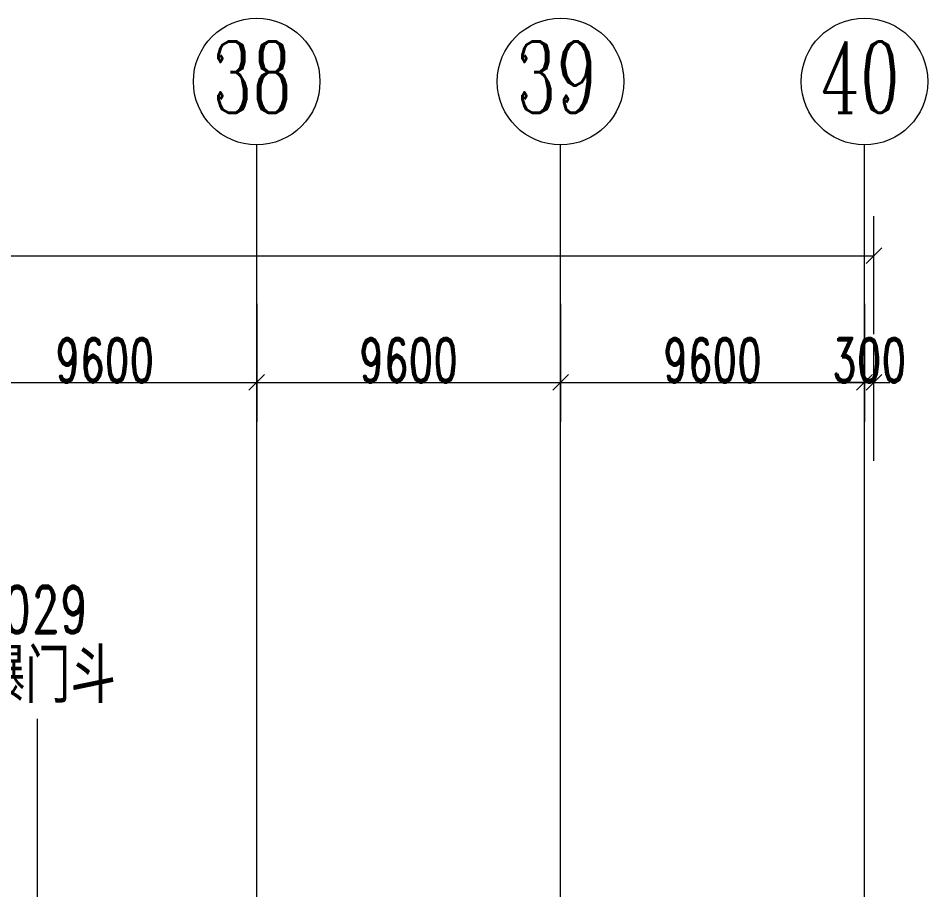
# Model space of a CAD drawing. Header units: millimetres. Extents: x -150677 to 326800, y -31706 to 192400.
# Drawn here: x 266067 to 294800, y 160879 to 188400 of the extents above; entities that cross this region are included whole.
import ezdxf

# ---------------------------------------------------------------- set-up
doc = ezdxf.new("R2010")
doc.units = ezdxf.units.MM
doc.linetypes.add('X-HLP3-AR-F3-LAY-03-001$0$轴网线', pattern=[22.04, 18.38, -1.83, 0, -1.83])
doc.layers.get('0').update_dxf_attribs({"color": 8})
doc.layers.get('Defpoints').update_dxf_attribs({"color": 8})
for name, color, linetype, lineweight in [('X-HLP3-AR-F3-LAY-03-001$0$A-ANNO-DIMS', 8, 'Continuous', 9), ('X-HLP3-AR-F3-LAY-03-001$0$A-AREA-IDEN', 8, 'Continuous', 9), ('X-HLP3-AR-F3-LAY-03-001$0$S-GRID', 8, 'Continuous', 9), ('X-HLP3-AR-F3-LAY-03-001$0$S-GRID-IDEN', 8, 'Continuous', 9)]:
    doc.layers.add(name, color=color, linetype=linetype, lineweight=lineweight)
doc.styles.add('X-HLP3-AR-F3-LAY-03-001$0$RomanC_1', font='romanc__.ttf', dxfattribs={"width": 0.65, "height": 2250})
doc.styles.add('X-HLP3-AR-F3-LAY-03-001$0$RomanD', font='romand__.ttf', dxfattribs={"width": 0.7, "height": 1500})
doc.styles.add('X-HLP3-AR-F3-LAY-03-001$0$RomanD_3', font='romand__.ttf', dxfattribs={"width": 0.65, "height": 1400})
doc.styles.add('X-HLP3-AR-F3-LAY-03-001$0$仿宋_1', font='simfang.ttf', dxfattribs={"width": 0.7, "height": 1500})
doc.dimstyles.new('X-HLP3-AR-F3-LAY-03-001$0$第一_二道尺寸线', dxfattribs={"dimscale": 304.8, "dimtxt": 1405.004626, "dimasz": 1.64042, "dimexe": 4.10105, "dimexo": 0.0625, "dimgap": 0, "dimtad": 1, "dimdec": 0, "dimzin": 0, "dimdsep": 46, "dimtxsty": 'X-HLP3-AR-F3-LAY-03-001$0$RomanD_3', "dimblk1": 'X-HLP3-AR-F3-LAY-03-001$0$_Oblique', "dimblk2": 'X-HLP3-AR-F3-LAY-03-001$0$_Oblique', "dimsah": 1, "dimcen": 0.09, "dimazin": 0, "dimtfac": 1, "dimtdec": 4, "dimtix": 1, "dimtmove": 0, "dimatfit": 3, "dimfxl": 8.2021, "dimfxlon": 1, "dimtvp": 1, "dimtolj": 1, "dimtzin": 0, "dimlwd": 18, "dimlwe": 18, "dimarcsym": 2})

# ---------------------------------------------------------------- blocks, each defined once
blk = doc.blocks.new('X-HLP3-AR-F3-LAY-03-001$0$轴网 - 宽度系数 0_65-670068-LAY-3F-1_500-A')
at = {"layer": 'X-HLP3-AR-F3-LAY-03-001$0$S-GRID-IDEN'}
blk.add_circle((0, 0), 4, dxfattribs=at)
blk = doc.blocks.new('X-HLP3-AR-F3-LAY-03-001$0$_Oblique')
at = {"color": 0, "linetype": 'ByBlock', "lineweight": -2}
blk.add_line((-0.5, -0.5), (0.5, 0.5), dxfattribs=at)
blk = doc.blocks.new('*D984')
at = {"layer": 'Defpoints', "color": 0, "transparency": 16777216}
for p in [(264000, 179400), (273600, 179400), (273600, 176900)]:
    blk.add_point(p, dxfattribs=at)
at = {"layer": 'X-HLP3-AR-F3-LAY-03-001$0$A-ANNO-DIMS', "color": 0, "lineweight": 18, "transparency": 16777216}
for p, q in [((264000, 179380.95), (264000, 175650)), ((273600, 179380.95), (273600, 175650)), ((264000, 176900), (273600, 176900))]:
    blk.add_line(p, q, dxfattribs=at)
at = {"layer": 'X-HLP3-AR-F3-LAY-03-001$0$A-ANNO-DIMS', "color": 0, "lineweight": 18, "transparency": 16777216, "xscale": 500.0000000000001, "yscale": 500.0000000000001, "zscale": 500.0000000000001, "rotation": 180}
blk.add_blockref('X-HLP3-AR-F3-LAY-03-001$0$_Oblique', (264000, 176900), dxfattribs=at)
at = {"layer": 'X-HLP3-AR-F3-LAY-03-001$0$A-ANNO-DIMS', "color": 0, "lineweight": 18, "transparency": 16777216, "xscale": 500.0000000000001, "yscale": 500.0000000000001, "zscale": 500.0000000000001}
blk.add_blockref('X-HLP3-AR-F3-LAY-03-001$0$_Oblique', (273600, 176900), dxfattribs=at)
at = {"layer": 'X-HLP3-AR-F3-LAY-03-001$0$A-ANNO-DIMS', "color": 0, "lineweight": 18, "transparency": 16777216, "insert": (268800, 177600), "char_height": 1400, "width": 3890.782, "attachment_point": 5, "style": 'X-HLP3-AR-F3-LAY-03-001$0$RomanD_3'}
blk.add_mtext('\\A1;9600', dxfattribs=at)
blk = doc.blocks.new('*D985')
at = {"layer": 'Defpoints', "color": 0, "transparency": 16777216}
for p in [(273600, 179400), (283200, 179400), (283200, 176900)]:
    blk.add_point(p, dxfattribs=at)
at = {"layer": 'X-HLP3-AR-F3-LAY-03-001$0$A-ANNO-DIMS', "color": 0, "lineweight": 18, "transparency": 16777216}
for p, q in [((273600, 179380.95), (273600, 175650)), ((283200, 179380.95), (283200, 175650)), ((273600, 176900), (283200, 176900))]:
    blk.add_line(p, q, dxfattribs=at)
at = {"layer": 'X-HLP3-AR-F3-LAY-03-001$0$A-ANNO-DIMS', "color": 0, "lineweight": 18, "transparency": 16777216, "xscale": 500.0000000000001, "yscale": 500.0000000000001, "zscale": 500.0000000000001, "rotation": 180}
blk.add_blockref('X-HLP3-AR-F3-LAY-03-001$0$_Oblique', (273600, 176900), dxfattribs=at)
at = {"layer": 'X-HLP3-AR-F3-LAY-03-001$0$A-ANNO-DIMS', "color": 0, "lineweight": 18, "transparency": 16777216, "xscale": 500.0000000000001, "yscale": 500.0000000000001, "zscale": 500.0000000000001}
blk.add_blockref('X-HLP3-AR-F3-LAY-03-001$0$_Oblique', (283200, 176900), dxfattribs=at)
at = {"layer": 'X-HLP3-AR-F3-LAY-03-001$0$A-ANNO-DIMS', "color": 0, "lineweight": 18, "transparency": 16777216, "insert": (278400, 177600), "char_height": 1400, "width": 3890.782, "attachment_point": 5, "style": 'X-HLP3-AR-F3-LAY-03-001$0$RomanD_3'}
blk.add_mtext('\\A1;9600', dxfattribs=at)
blk = doc.blocks.new('*D986')
at = {"layer": 'Defpoints', "color": 0, "transparency": 16777216}
for p in [(283200, 179400), (292800, 179400), (292800, 176900)]:
    blk.add_point(p, dxfattribs=at)
at = {"layer": 'X-HLP3-AR-F3-LAY-03-001$0$A-ANNO-DIMS', "color": 0, "lineweight": 18, "transparency": 16777216}
for p, q in [((283200, 179380.95), (283200, 175650)), ((292800, 179380.95), (292800, 175650)), ((283200, 176900), (292800, 176900))]:
    blk.add_line(p, q, dxfattribs=at)
at = {"layer": 'X-HLP3-AR-F3-LAY-03-001$0$A-ANNO-DIMS', "color": 0, "lineweight": 18, "transparency": 16777216, "xscale": 500.0000000000001, "yscale": 500.0000000000001, "zscale": 500.0000000000001, "rotation": 180}
blk.add_blockref('X-HLP3-AR-F3-LAY-03-001$0$_Oblique', (283200, 176900), dxfattribs=at)
at = {"layer": 'X-HLP3-AR-F3-LAY-03-001$0$A-ANNO-DIMS', "color": 0, "lineweight": 18, "transparency": 16777216, "xscale": 500.0000000000001, "yscale": 500.0000000000001, "zscale": 500.0000000000001}
blk.add_blockref('X-HLP3-AR-F3-LAY-03-001$0$_Oblique', (292800, 176900), dxfattribs=at)
at = {"layer": 'X-HLP3-AR-F3-LAY-03-001$0$A-ANNO-DIMS', "color": 0, "lineweight": 18, "transparency": 16777216, "insert": (288000, 177600), "char_height": 1400, "width": 3890.782, "attachment_point": 5, "style": 'X-HLP3-AR-F3-LAY-03-001$0$RomanD_3'}
blk.add_mtext('\\A1;9600', dxfattribs=at)
blk = doc.blocks.new('*D987')
at = {"layer": 'Defpoints', "color": 0, "transparency": 16777216}
for p in [(292800, 179400), (293100, 176900), (293100, 174400)]:
    blk.add_point(p, dxfattribs=at)
at = {"layer": 'X-HLP3-AR-F3-LAY-03-001$0$A-ANNO-DIMS', "color": 0, "lineweight": 18, "transparency": 16777216}
for p, q in [((292800, 179380.95), (292800, 175650)), ((293100, 174419.05), (293100, 178150)), ((292800, 176900), (292300, 176900)), ((292800, 176900), (293100, 176900)), ((293100, 176900), (293600, 176900))]:
    blk.add_line(p, q, dxfattribs=at)
at = {"layer": 'X-HLP3-AR-F3-LAY-03-001$0$A-ANNO-DIMS', "color": 0, "lineweight": 18, "transparency": 16777216, "xscale": 500.0000000000001, "yscale": 500.0000000000001, "zscale": 500.0000000000001}
blk.add_blockref('X-HLP3-AR-F3-LAY-03-001$0$_Oblique', (292800, 176900), dxfattribs=at)
at = {"layer": 'X-HLP3-AR-F3-LAY-03-001$0$A-ANNO-DIMS', "color": 0, "lineweight": 18, "transparency": 16777216, "xscale": 500.0000000000001, "yscale": 500.0000000000001, "zscale": 500.0000000000001, "rotation": 180}
blk.add_blockref('X-HLP3-AR-F3-LAY-03-001$0$_Oblique', (293100, 176900), dxfattribs=at)
at = {"layer": 'X-HLP3-AR-F3-LAY-03-001$0$A-ANNO-DIMS', "color": 0, "lineweight": 18, "transparency": 16777216, "insert": (292950, 177600), "char_height": 1400, "width": 2918.0865, "attachment_point": 5, "style": 'X-HLP3-AR-F3-LAY-03-001$0$RomanD_3'}
blk.add_mtext('\\A1;300', dxfattribs=at)
blk = doc.blocks.new('*D932')
at = {"layer": 'Defpoints', "color": 0, "transparency": 16777216}
for p in [(293100, 180900), (-300, 178400), (293100, 178400), (201600, -17706.224274), (208800, -17706.224274), (208800, -20206.224274)]:
    blk.add_point(p, dxfattribs=at)
at = {"layer": 'X-HLP3-AR-F3-LAY-03-001$0$A-ANNO-DIMS', "color": 0, "lineweight": 18, "transparency": 16777216}
for p, q in [((-300, 178419.05), (-300, 182150)), ((293100, 178419.05), (293100, 182150)), ((-300, 180900), (293100, 180900)), ((201600, -17725.274274), (201600, -21456.224274)), ((208800, -17725.274274), (208800, -21456.224274)), ((201600, -20206.224274), (208800, -20206.224274))]:
    blk.add_line(p, q, dxfattribs=at)
at = {"layer": 'X-HLP3-AR-F3-LAY-03-001$0$A-ANNO-DIMS', "color": 0, "lineweight": 18, "transparency": 16777216, "xscale": 500.0000000000001, "yscale": 500.0000000000001, "zscale": 500.0000000000001, "rotation": 180}
for p in [(-300, 180900), (201600, -20206.224274)]:
    blk.add_blockref('X-HLP3-AR-F3-LAY-03-001$0$_Oblique', p, dxfattribs=at)
at = {"layer": 'X-HLP3-AR-F3-LAY-03-001$0$A-ANNO-DIMS', "color": 0, "lineweight": 18, "transparency": 16777216, "xscale": 500.0000000000001, "yscale": 500.0000000000001, "zscale": 500.0000000000001}
for p in [(293100, 180900), (208800, -20206.224274)]:
    blk.add_blockref('X-HLP3-AR-F3-LAY-03-001$0$_Oblique', p, dxfattribs=at)
at = {"layer": 'X-HLP3-AR-F3-LAY-03-001$0$A-ANNO-DIMS', "color": 0, "lineweight": 18, "transparency": 16777216, "char_height": 1400, "attachment_point": 5, "style": 'X-HLP3-AR-F3-LAY-03-001$0$RomanD_3'}
for s, insert, width in [('\\A1;293400', (146400, 181600), 5836.1730636), ('\\A1;7200', (205200, -19506.224274), 3890.7820424)]:
    blk.add_mtext(s, dxfattribs=dict(at, insert=insert, width=width))

msp = doc.modelspace()

# ---------------------------------------------------------------- linework, layer by layer
at = {"layer": 'X-HLP3-AR-F3-LAY-03-001$0$A-AREA-IDEN', "lineweight": 18}
msp.add_line((266681.1, 155982.6), (266675.4, 166281.8), dxfattribs=at)
at = {"layer": 'X-HLP3-AR-F3-LAY-03-001$0$S-GRID'}
for p, q in [((273600, 174400), (273600, 184400)), ((283200, 174400), (283200, 184400)), ((292800, 174400), (292800, 184400))]:
    msp.add_line(p, q, dxfattribs=at)
at = {"layer": 'X-HLP3-AR-F3-LAY-03-001$0$S-GRID', "linetype": 'X-HLP3-AR-F3-LAY-03-001$0$轴网线'}
for p, q in [((273600, -17706.2), (273600, 174400)), ((283200, -17706.2), (283200, 174400)), ((292800, -17706.2), (292800, 174400))]:
    msp.add_line(p, q, dxfattribs=at)

# ---------------------------------------------------------------- block references
at = {"layer": 'X-HLP3-AR-F3-LAY-03-001$0$S-GRID-IDEN', "xscale": 499.9999999999995, "yscale": 499.9999999999995, "zscale": 499.9999999999995}
for p in [(273600, 186400), (283200, 186400), (292800, 186400)]:
    msp.add_blockref('X-HLP3-AR-F3-LAY-03-001$0$轴网 - 宽度系数 0_65-670068-LAY-3F-1_500-A', p, dxfattribs=at)

# ---------------------------------------------------------------- texts
at = {"layer": 'X-HLP3-AR-F3-LAY-03-001$0$A-AREA-IDEN', "char_height": 1500, "attachment_point": 1}
for s, insert, width, style in [('3029', (264679.1, 170478.9), 4826.159, 'X-HLP3-AR-F3-LAY-03-001$0$RomanD'), ('抗爆门斗', (263422.1, 168444.8), 7856.537, 'X-HLP3-AR-F3-LAY-03-001$0$仿宋_1')]:
    msp.add_mtext(s, dxfattribs=dict(at, insert=insert, width=width, style=style))
at = {"layer": 'X-HLP3-AR-F3-LAY-03-001$0$S-GRID-IDEN', "char_height": 2250, "width": 3335.02, "attachment_point": 1, "style": 'X-HLP3-AR-F3-LAY-03-001$0$RomanC_1'}
for s, insert in [('38', (272205.5, 187664.7)), ('39', (281805.5, 187664.7)), ('40', (291405.5, 187664.7))]:
    msp.add_mtext(s, dxfattribs=dict(at, insert=insert))

# ---------------------------------------------------------------- dimensions: what is measured, and where the dimension line sits
at = {"layer": 'X-HLP3-AR-F3-LAY-03-001$0$A-ANNO-DIMS', "lineweight": 18}
for base, p1, p2, override, picture, middle in [((293100, 180900), (-300, 178400), (293100, 178400), {"dimpost": '<>', "dimfxl": 293400}, '*D932', (146400, 181600)), ((273600, 176900), (264000, 179400), (273600, 179400), {"dimpost": '<>', "dimfxl": 9600}, '*D984', (268800, 177600)), ((283200, 176900), (273600, 179400), (283200, 179400), {"dimpost": '<>', "dimfxl": 9600}, '*D985', (278400, 177600)), ((292800, 176900), (283200, 179400), (292800, 179400), {"dimpost": '<>', "dimfxl": 9600}, '*D986', (288000, 177600)), ((293100, 176900), (292800, 179400), (293100, 174400), {"dimpost": '<>', "dimfxl": 5008.991915}, '*D987', (292950, 177600))]:
    dim = msp.add_linear_dim(base=base, p1=p1, p2=p2, dimstyle='X-HLP3-AR-F3-LAY-03-001$0$第一_二道尺寸线', override=override, dxfattribs=at)
    dim.commit()
    dim.dimension.update_dxf_attribs({"geometry": picture, "text_midpoint": middle})

doc.saveas('drawing.dxf')
